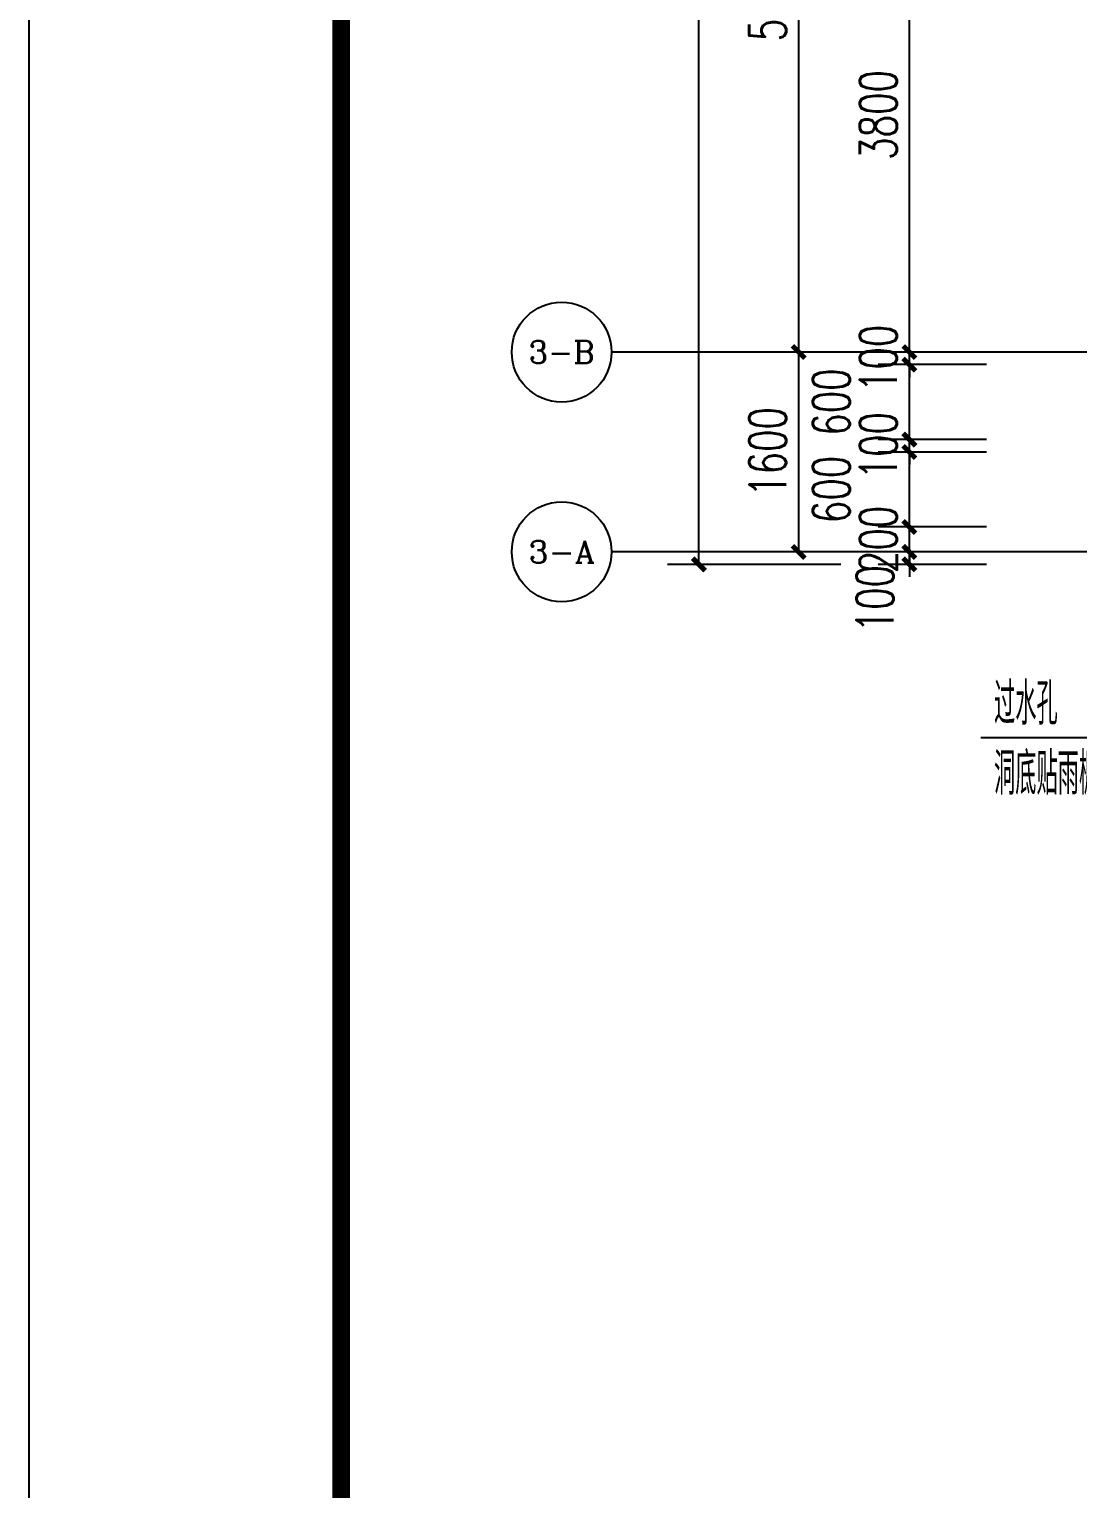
# Model space of a CAD drawing. Extents: x -59851 to 653804, y -249523 to 437614.
# Drawn here: x -53656 to -45252, y 128584 to 140275 of the extents above; entities that cross this region are included whole.
import ezdxf
from ezdxf.enums import TextEntityAlignment as Align

# ---------------------------------------------------------------- set-up
doc = ezdxf.new("R2010")
doc.units = 0
doc.header["$LTSCALE"] = 1000
doc.header["$MEASUREMENT"] = 0
for name, color, linetype in [('A-第三道尺寸线', 105, 'Continuous'), ('AXIS', 3, 'Continuous'), ('AXIS_TEXT', 7, 'Continuous'), ('DIM_LEAD', 3, 'Continuous'), ('LABEL_FIXBOX_PM', 7, 'Continuous'), ('LABEL_TXT_PM', 1, 'Continuous'), ('PUB_TEXT', 7, 'Continuous')]:
    doc.layers.add(name, color=color, linetype=linetype)
doc.styles.add('_TCH_AXIS', font='COMPLEX', dxfattribs={"bigfont": 'GBCBIG'})
doc.styles.add('_TCH_DIM', font='SIMPLEX.shx', dxfattribs={"width": 0.7, "bigfont": 'GBCBIG.shx'})
doc.styles.add('_TCH_DIM_T3', font='SIMPLEX.shx', dxfattribs={"width": 0.705882, "bigfont": 'GBCBIG.shx'})
doc.styles.add('COMPLEX', font='COMPLEX')
doc.styles.add('LABEL_TXT_PM', font='pm_njadri_romans1.shx', dxfattribs={"width": 0.7, "bigfont": 'pm_njadri_hztxt.shx'})
doc.dimstyles.new('_TCH_ARCH&&100', dxfattribs={"dimtxt": 297.5, "dimasz": 100, "dimexe": 250, "dimexo": 300, "dimgap": 100, "dimtad": 1, "dimdec": 0, "dimzin": 0, "dimdsep": 46, "dimtxsty": '_TCH_DIM_T3', "dimblk": 'ARCHTICK', "dimcen": 0.09, "dimclrt": 7, "dimazin": 2, "dimtfac": 1, "dimtdec": 0, "dimtix": 1, "dimtmove": 2, "dimatfit": 3, "dimfxl": 0, "dimtolj": 1, "dimtzin": 0, "dimarcsym": 0})

# ---------------------------------------------------------------- blocks, each defined once
blk = doc.blocks.new('PMSheet_A1_20150113_5-3892016032414355901')
at = {"layer": 'LABEL_FIXBOX_PM'}
blk.add_lwpolyline([(0, 594), (841, 594), (841, 0), (0, 0)], close=True, dxfattribs=at)
at = {"layer": 'LABEL_FIXBOX_PM', "const_width": 1.4}
blk.add_lwpolyline([(831, 584), (25, 584), (25, 10), (831, 10)], close=True, dxfattribs=at)
at = {"layer": 'LABEL_TXT_PM', "style": 'LABEL_TXT_PM'}
for tag, height, width, p in [('修改图应说明理由', 4.5, 0.7, (788.35, 468.8)), ('出图章签名', 4.5, 0.7, (759.46, 338.09)), ('建设单位_U01', 4.5, 0.7, (800.9, 212.14)), ('建设单位', 4.5, 0.7, (800.9, 210.2)), ('建设单位_D01', 4.5, 0.7, (800.9, 207.4)), ('项目名称_U01', 4.5, 0.7, (800.9, 200.42)), ('项目名称', 4.5, 0.7, (800.9, 198.19)), ('项目名称_D01', 4.5, 0.7, (800.9, 195.3)), ('设计编号', 4.5, 0.6, (780.76, 187.9)), ('分项号', 4.5, 0.6, (820.26, 188)), ('项目经理', 4.5, 0.7, (780.26, 172)), ('项目经理签名', 4.5, 0.7, (810.18, 172.26)), ('审定', 4.5, 0.7, (780.26, 163.9)), ('审定签名', 4.5, 0.7, (810.18, 164.16)), ('审核', 4.5, 0.7, (780.26, 156)), ('审核签名', 4.5, 0.7, (810.18, 156.26)), ('项目负责签名', 4.5, 0.7, (810.18, 148.26)), ('项目负责', 4.5, 0.7, (780.26, 148)), ('专业负责', 4.5, 0.7, (780.26, 140)), ('专业负责签名', 4.5, 0.7, (810.18, 140.26)), ('校对', 4.5, 0.7, (780.26, 131.9)), ('校对签名', 4.5, 0.7, (810.18, 132.16)), ('设计', 4.5, 0.7, (780.26, 124)), ('设计签名', 4.5, 0.7, (810.18, 124.26)), ('绘制', 4.5, 0.7, (780.26, 115.9)), ('绘制签名', 4.5, 0.7, (810.18, 116.16)), ('方案_01', 4.5, 0.7, (780.26, 95.9)), ('方案_01签名', 4.5, 0.7, (810.18, 96.16)), ('方案_02', 4.5, 0.7, (780.26, 87.9)), ('方案_02签名', 4.5, 0.7, (810.18, 88.16)), ('方案_03', 4.5, 0.7, (780.29, 79.9)), ('方案_03签名', 4.5, 0.7, (810.2, 80.16)), ('方案_04签名', 4.5, 0.7, (810.18, 72.16)), ('方案_04', 4.5, 0.7, (780.26, 71.9)), ('图名_U02', 4.5, 0.7, (790.5, 60.2)), ('图名_U01', 4.5, 0.7, (790.5, 54.2)), ('图名', 4.5, 0.7, (790.5, 47.96)), ('图名_D01', 4.5, 0.7, (790.5, 42.4)), ('图名_D02', 4.5, 0.7, (790.5, 37)), ('图号', 3.5, 0.7, (760.97, 20.95)), ('图档号', 3.5, 0.7, (781.1, 20.95)), ('日期', 3.5, 0.7, (801.07, 20.95)), ('版本号', 3.5, 0.7, (820.27, 20.95))]:
    blk.add_attdef(tag, text='', height=height, dxfattribs=dict(at, width=width)).set_placement(p, align=Align.CENTER)
blk = doc.blocks.new('_ArchTick')
at = {"color": 0, "linetype": 'ByBlock', "const_width": 0.4}
blk.add_lwpolyline([(-0.5, -0.5), (0.5, 0.5)], dxfattribs=at)
blk = doc.blocks.new('*D2671')
at = {"layer": 'A-第三道尺寸线', "color": 0, "lineweight": -2, "transparency": 16777216}
for p, q in [((-45984, 141488), (-46852, 141488)), ((-46602, 137688), (-46602, 141488)), ((-45984, 137688), (-46852, 137688))]:
    blk.add_line(p, q, dxfattribs=at)
at = {"layer": 'Defpoints', "color": 0, "transparency": 16777216}
for p in [(-46602, 141488), (-45684, 141488), (-45684, 137688)]:
    blk.add_point(p, dxfattribs=at)
at = {"layer": 'A-第三道尺寸线', "color": 0, "lineweight": -2, "transparency": 16777216, "xscale": 100, "yscale": 100, "zscale": 100}
for p, rotation in [((-46602, 141488), 90), ((-46602, 137688), 270)]:
    blk.add_blockref('_ArchTick', p, dxfattribs=dict(at, rotation=rotation))
at = {"layer": 'A-第三道尺寸线', "color": 7, "transparency": 16777216, "insert": (-46851, 139588), "char_height": 297.5, "attachment_point": 5, "rotation": 90, "style": '_TCH_DIM_T3'}
blk.add_mtext('\\A1;3800', dxfattribs=at)
blk = doc.blocks.new('*D2672')
at = {"layer": 'A-第三道尺寸线', "color": 0, "lineweight": -2, "transparency": 16777216}
for p, q in [((-46602, 137688), (-46602, 137788)), ((-45984, 137688), (-46852, 137688)), ((-46602, 137588), (-46602, 137688)), ((-45984, 137588), (-46852, 137588)), ((-46602, 137588), (-46602, 137488))]:
    blk.add_line(p, q, dxfattribs=at)
at = {"layer": 'Defpoints', "color": 0, "transparency": 16777216}
for p in [(-46602, 137688), (-45684, 137688), (-45684, 137588)]:
    blk.add_point(p, dxfattribs=at)
at = {"layer": 'A-第三道尺寸线', "color": 0, "lineweight": -2, "transparency": 16777216, "xscale": 100, "yscale": 100, "zscale": 100}
for p, rotation in [((-46602, 137688), 270), ((-46602, 137588), 90)]:
    blk.add_blockref('_ArchTick', p, dxfattribs=dict(at, rotation=rotation))
at = {"layer": 'A-第三道尺寸线', "color": 7, "transparency": 16777216, "insert": (-46851, 137638), "char_height": 297.5, "attachment_point": 5, "rotation": 90, "style": '_TCH_DIM_T3'}
blk.add_mtext('\\A1;100', dxfattribs=at)
blk = doc.blocks.new('*D2673')
at = {"layer": 'A-第三道尺寸线', "color": 0, "lineweight": -2, "transparency": 16777216}
for p, q in [((-45984, 137588), (-46852, 137588)), ((-46602, 136988), (-46602, 137588)), ((-45984, 136988), (-46852, 136988))]:
    blk.add_line(p, q, dxfattribs=at)
at = {"layer": 'Defpoints', "color": 0, "transparency": 16777216}
for p in [(-46602, 137588), (-45684, 137588), (-45684, 136988)]:
    blk.add_point(p, dxfattribs=at)
at = {"layer": 'A-第三道尺寸线', "color": 0, "lineweight": -2, "transparency": 16777216, "xscale": 100, "yscale": 100, "zscale": 100}
for p, rotation in [((-46602, 137588), 90), ((-46602, 136988), 270)]:
    blk.add_blockref('_ArchTick', p, dxfattribs=dict(at, rotation=rotation))
at = {"layer": 'A-第三道尺寸线', "color": 7, "transparency": 16777216, "insert": (-47227, 137288), "char_height": 297.5, "attachment_point": 5, "rotation": 90, "style": '_TCH_DIM_T3'}
blk.add_mtext('\\A1;600', dxfattribs=at)
blk = doc.blocks.new('*D2674')
at = {"layer": 'A-第三道尺寸线', "color": 0, "lineweight": -2, "transparency": 16777216}
for p, q in [((-46602, 136988), (-46602, 137088)), ((-45984, 136988), (-46852, 136988)), ((-46602, 136888), (-46602, 136988)), ((-45984, 136888), (-46852, 136888)), ((-46602, 136888), (-46602, 136788))]:
    blk.add_line(p, q, dxfattribs=at)
at = {"layer": 'Defpoints', "color": 0, "transparency": 16777216}
for p in [(-46602, 136988), (-45684, 136988), (-45684, 136888)]:
    blk.add_point(p, dxfattribs=at)
at = {"layer": 'A-第三道尺寸线', "color": 0, "lineweight": -2, "transparency": 16777216, "xscale": 100, "yscale": 100, "zscale": 100}
for p, rotation in [((-46602, 136988), 270), ((-46602, 136888), 90)]:
    blk.add_blockref('_ArchTick', p, dxfattribs=dict(at, rotation=rotation))
at = {"layer": 'A-第三道尺寸线', "color": 7, "transparency": 16777216, "insert": (-46851, 136938), "char_height": 297.5, "attachment_point": 5, "rotation": 90, "style": '_TCH_DIM_T3'}
blk.add_mtext('\\A1;100', dxfattribs=at)
blk = doc.blocks.new('*D2675')
at = {"layer": 'A-第三道尺寸线', "color": 0, "lineweight": -2, "transparency": 16777216}
for p, q in [((-45984, 136888), (-46852, 136888)), ((-46602, 136288), (-46602, 136888)), ((-45984, 136288), (-46852, 136288))]:
    blk.add_line(p, q, dxfattribs=at)
at = {"layer": 'Defpoints', "color": 0, "transparency": 16777216}
for p in [(-46602, 136888), (-45684, 136888), (-45684, 136288)]:
    blk.add_point(p, dxfattribs=at)
at = {"layer": 'A-第三道尺寸线', "color": 0, "lineweight": -2, "transparency": 16777216, "xscale": 100, "yscale": 100, "zscale": 100}
for p, rotation in [((-46602, 136888), 90), ((-46602, 136288), 270)]:
    blk.add_blockref('_ArchTick', p, dxfattribs=dict(at, rotation=rotation))
at = {"layer": 'A-第三道尺寸线', "color": 7, "transparency": 16777216, "insert": (-47227, 136588), "char_height": 297.5, "attachment_point": 5, "rotation": 90, "style": '_TCH_DIM_T3'}
blk.add_mtext('\\A1;600', dxfattribs=at)
blk = doc.blocks.new('*D2676')
at = {"layer": 'A-第三道尺寸线', "color": 0, "lineweight": -2, "transparency": 16777216}
for p, q in [((-46602, 136288), (-46602, 136388)), ((-45984, 136288), (-46852, 136288)), ((-46602, 136088), (-46602, 136288)), ((-45984, 136088), (-46852, 136088)), ((-46602, 136088), (-46602, 135988))]:
    blk.add_line(p, q, dxfattribs=at)
at = {"layer": 'Defpoints', "color": 0, "transparency": 16777216}
for p in [(-46602, 136288), (-45684, 136288), (-45684, 136088)]:
    blk.add_point(p, dxfattribs=at)
at = {"layer": 'A-第三道尺寸线', "color": 0, "lineweight": -2, "transparency": 16777216, "xscale": 100, "yscale": 100, "zscale": 100}
for p, rotation in [((-46602, 136288), 270), ((-46602, 136088), 90)]:
    blk.add_blockref('_ArchTick', p, dxfattribs=dict(at, rotation=rotation))
at = {"layer": 'A-第三道尺寸线', "color": 7, "transparency": 16777216, "insert": (-46851, 136188), "char_height": 297.5, "attachment_point": 5, "rotation": 90, "style": '_TCH_DIM_T3'}
blk.add_mtext('\\A1;200', dxfattribs=at)
blk = doc.blocks.new('*D2677')
at = {"layer": 'A-第三道尺寸线', "color": 0, "lineweight": -2, "transparency": 16777216}
for p, q in [((-45984, 136088), (-46852, 136088)), ((-46602, 136088), (-46602, 136188)), ((-46602, 135988), (-46602, 136088)), ((-45984, 135988), (-46852, 135988)), ((-46602, 135988), (-46602, 135888))]:
    blk.add_line(p, q, dxfattribs=at)
at = {"layer": 'Defpoints', "color": 0, "transparency": 16777216}
for p in [(-46602, 136088), (-45684, 136088), (-45684, 135988)]:
    blk.add_point(p, dxfattribs=at)
at = {"layer": 'A-第三道尺寸线', "color": 0, "lineweight": -2, "transparency": 16777216, "xscale": 100, "yscale": 100, "zscale": 100}
for p, rotation in [((-46602, 136088), 270), ((-46602, 135988), 90)]:
    blk.add_blockref('_ArchTick', p, dxfattribs=dict(at, rotation=rotation))
at = {"layer": 'A-第三道尺寸线', "color": 7, "transparency": 16777216, "insert": (-46877, 135713), "char_height": 297.5, "attachment_point": 5, "rotation": 90, "style": '_TCH_DIM_T3'}
blk.add_mtext('\\A1;100', dxfattribs=at)
blk = doc.blocks.new('*D2946')
at = {"layer": 'AXIS', "color": 0, "lineweight": -2, "transparency": 16777216}
for p, q in [((-46902, 137688), (-47739, 137688)), ((-47489, 136088), (-47489, 137688)), ((-46902, 136088), (-47739, 136088))]:
    blk.add_line(p, q, dxfattribs=at)
at = {"layer": 'Defpoints', "color": 0, "transparency": 16777216}
for p in [(-47489, 137688), (-46602, 137688), (-46602, 136088)]:
    blk.add_point(p, dxfattribs=at)
at = {"layer": 'AXIS', "color": 0, "lineweight": -2, "transparency": 16777216, "xscale": 100, "yscale": 100, "zscale": 100}
for p, rotation in [((-47489, 137688), 90), ((-47489, 136088), 270)]:
    blk.add_blockref('_ArchTick', p, dxfattribs=dict(at, rotation=rotation))
at = {"layer": 'AXIS', "color": 7, "transparency": 16777216, "insert": (-47737, 136888), "char_height": 297.5, "attachment_point": 5, "rotation": 90, "style": '_TCH_DIM_T3'}
blk.add_mtext('\\A1;1600', dxfattribs=at)
blk = doc.blocks.new('*D2947')
at = {"layer": 'AXIS', "color": 0, "lineweight": -2, "transparency": 16777216}
for p, q in [((-46902, 143388), (-47739, 143388)), ((-47489, 137688), (-47489, 143388)), ((-46902, 137688), (-47739, 137688))]:
    blk.add_line(p, q, dxfattribs=at)
at = {"layer": 'Defpoints', "color": 0, "transparency": 16777216}
for p in [(-47489, 143388), (-46602, 143388), (-46602, 137688)]:
    blk.add_point(p, dxfattribs=at)
at = {"layer": 'AXIS', "color": 0, "lineweight": -2, "transparency": 16777216, "xscale": 100, "yscale": 100, "zscale": 100}
for p, rotation in [((-47489, 143388), 90), ((-47489, 137688), 270)]:
    blk.add_blockref('_ArchTick', p, dxfattribs=dict(at, rotation=rotation))
at = {"layer": 'AXIS', "color": 7, "transparency": 16777216, "insert": (-47737, 140538), "char_height": 297.5, "attachment_point": 5, "rotation": 90, "style": '_TCH_DIM_T3'}
blk.add_mtext('\\A1;5700', dxfattribs=at)
blk = doc.blocks.new('*D2954')
at = {"layer": 'AXIS', "color": 0, "lineweight": -2, "transparency": 16777216}
for p, q in [((-47152, 158588), (-48539, 158588)), ((-48289, 135988), (-48289, 158588)), ((-47152, 135988), (-48539, 135988))]:
    blk.add_line(p, q, dxfattribs=at)
at = {"layer": 'Defpoints', "color": 0, "transparency": 16777216}
for p in [(-48289, 158588), (-46852, 158588), (-46852, 135988)]:
    blk.add_point(p, dxfattribs=at)
at = {"layer": 'AXIS', "color": 0, "lineweight": -2, "transparency": 16777216, "xscale": 100, "yscale": 100, "zscale": 100}
for p, rotation in [((-48289, 158588), 90), ((-48289, 135988), 270)]:
    blk.add_blockref('_ArchTick', p, dxfattribs=dict(at, rotation=rotation))
at = {"layer": 'AXIS', "color": 7, "transparency": 16777216, "insert": (-48537, 147288), "char_height": 297.5, "attachment_point": 5, "rotation": 90, "style": '_TCH_DIM_T3'}
blk.add_mtext('\\A1;22600', dxfattribs=at)
blk = doc.blocks.new('*D2969')
at = {"layer": 'AXIS', "color": 0, "lineweight": -2, "transparency": 16777216}
for p, q in [((-46902, 137688), (-47739, 137688)), ((-47489, 136088), (-47489, 137688)), ((-46902, 136088), (-47739, 136088))]:
    blk.add_line(p, q, dxfattribs=at)
at = {"layer": 'Defpoints', "color": 0, "transparency": 16777216}
for p in [(-47489, 137688), (-46602, 137688), (-46602, 136088)]:
    blk.add_point(p, dxfattribs=at)
at = {"layer": 'AXIS', "color": 0, "lineweight": -2, "transparency": 16777216, "xscale": 100, "yscale": 100, "zscale": 100}
for p, rotation in [((-47489, 137688), 90), ((-47489, 136088), 270)]:
    blk.add_blockref('_ArchTick', p, dxfattribs=dict(at, rotation=rotation))
at = {"layer": 'AXIS', "color": 7, "transparency": 16777216, "insert": (-47737, 136888), "char_height": 297.5, "attachment_point": 5, "rotation": 90, "style": '_TCH_DIM_T3'}
blk.add_mtext('\\A1;1600', dxfattribs=at)
blk = doc.blocks.new('*D2970')
at = {"layer": 'AXIS', "color": 0, "lineweight": -2, "transparency": 16777216}
for p, q in [((-46902, 143388), (-47739, 143388)), ((-47489, 137688), (-47489, 143388)), ((-46902, 137688), (-47739, 137688))]:
    blk.add_line(p, q, dxfattribs=at)
at = {"layer": 'Defpoints', "color": 0, "transparency": 16777216}
for p in [(-47489, 143388), (-46602, 143388), (-46602, 137688)]:
    blk.add_point(p, dxfattribs=at)
at = {"layer": 'AXIS', "color": 0, "lineweight": -2, "transparency": 16777216, "xscale": 100, "yscale": 100, "zscale": 100}
for p, rotation in [((-47489, 143388), 90), ((-47489, 137688), 270)]:
    blk.add_blockref('_ArchTick', p, dxfattribs=dict(at, rotation=rotation))
at = {"layer": 'AXIS', "color": 7, "transparency": 16777216, "insert": (-47737, 140538), "char_height": 297.5, "attachment_point": 5, "rotation": 90, "style": '_TCH_DIM_T3'}
blk.add_mtext('\\A1;5700', dxfattribs=at)
blk = doc.blocks.new('*D2977')
at = {"layer": 'AXIS', "color": 0, "lineweight": -2, "transparency": 16777216}
for p, q in [((-47152, 158588), (-48539, 158588)), ((-48289, 135988), (-48289, 158588)), ((-47152, 135988), (-48539, 135988))]:
    blk.add_line(p, q, dxfattribs=at)
at = {"layer": 'Defpoints', "color": 0, "transparency": 16777216}
for p in [(-48289, 158588), (-46852, 158588), (-46852, 135988)]:
    blk.add_point(p, dxfattribs=at)
at = {"layer": 'AXIS', "color": 0, "lineweight": -2, "transparency": 16777216, "xscale": 100, "yscale": 100, "zscale": 100}
for p, rotation in [((-48289, 158588), 90), ((-48289, 135988), 270)]:
    blk.add_blockref('_ArchTick', p, dxfattribs=dict(at, rotation=rotation))
at = {"layer": 'AXIS', "color": 7, "transparency": 16777216, "insert": (-48537, 147288), "char_height": 297.5, "attachment_point": 5, "rotation": 90, "style": '_TCH_DIM_T3'}
blk.add_mtext('\\A1;22600', dxfattribs=at)
blk = doc.blocks.new('_AXISO')
blk.add_circle((0, 0), 0.5)
at = {"layer": 'AXIS_TEXT', "style": 'COMPLEX', "width": 1.041667}
blk.add_attdef('A', text='', height=0.56, dxfattribs=at).set_placement((-0.25, -0.28), (0.25, -0.28), align=Align.FIT)

msp = doc.modelspace()

# ---------------------------------------------------------------- linework, layer by layer
at = {"layer": 'AXIS'}
for p, q in [((-44988.6, 137688.3), (-48988.6, 137688.3)), ((-44988.6, 136088.3), (-48988.6, 136088.3))]:
    msp.add_line(p, q, dxfattribs=at)
at = {"layer": 'DIM_LEAD'}
msp.add_line((-44214.5, 134598.4), (-46028.6, 134598.4), dxfattribs=at)

# ---------------------------------------------------------------- block references
at = {"xscale": 100, "yscale": 100, "zscale": 100}
msp.add_blockref('PMSheet_A1_20150113_5-3892016032414355901', (-53656.1, 116892.6), dxfattribs=at)
at = {"layer": 'AXIS'}
ref = msp.add_blockref('_AXISO', (-49388.6, 137688.3), dxfattribs=dict(at, xscale=800, yscale=800, zscale=800))
ref.add_attrib('A', '3-B', dxfattribs={"layer": 'AXIS_TEXT', "height": 179.65, "style": '_TCH_AXIS'}).set_placement((-49653.8, 137598.5), (-49123.4, 137598.5), align=Align.FIT)
ref = msp.add_blockref('_AXISO', (-49388.6, 136088.3), dxfattribs=dict(at, xscale=800, yscale=800, zscale=800))
ref.add_attrib('A', '3-A', dxfattribs={"layer": 'AXIS_TEXT', "height": 177.09, "style": '_TCH_AXIS'}).set_placement((-49654.2, 135999.8), (-49122.9, 135999.8), align=Align.FIT)

# ---------------------------------------------------------------- texts
at = {"layer": 'PUB_TEXT', "style": '_TCH_DIM', "width": 0.7}
for s, p in [('过水孔', (-45923.6, 134703.4)), ('洞底贴雨棚完成面', (-45923.6, 134143.4))]:
    msp.add_text(s, height=337.59, dxfattribs=at).set_placement(p)

# ---------------------------------------------------------------- dimensions: what is measured, and where the dimension line sits
at = {"layer": 'A-第三道尺寸线'}
for p1, p2, picture, middle in [((-45684.3, 137688.3), (-45684.3, 141488.3), '*D2671', (-46851, 139588.3)), ((-45684.3, 137588.3), (-45684.3, 137688.3), '*D2672', (-46851, 137638.3)), ((-45684.3, 136888.3), (-45684.3, 136988.3), '*D2674', (-46851, 136938.3)), ((-45684.3, 136088.3), (-45684.3, 136288.3), '*D2676', (-46851, 136188.3))]:
    dim = msp.add_aligned_dim(p1=p1, p2=p2, distance=917.9, dimstyle='_TCH_ARCH&&100', dxfattribs=at)
    dim.commit()
    dim.dimension.update_dxf_attribs({"geometry": picture, "text_midpoint": middle})
for base, p1, p2, picture, middle in [((-46602.2, 137588.3), (-45684.3, 136988.3), (-45684.3, 137588.3), '*D2673', (-47227.2, 137288.3)), ((-46602.2, 136888.3), (-45684.3, 136288.3), (-45684.3, 136888.3), '*D2675', (-47227.2, 136588.3)), ((-46602.2, 136088.3), (-45684.3, 135988.3), (-45684.3, 136088.3), '*D2677', (-46877.2, 135713.3))]:
    dim = msp.add_linear_dim(base=base, p1=p1, p2=p2, angle=90, dimstyle='_TCH_ARCH&&100', dxfattribs=at)
    dim.commit()
    dim.dimension.update_dxf_attribs({"geometry": picture, "text_midpoint": middle, "dimtype": 161})
at = {"layer": 'AXIS'}
for p1, p2, distance, picture, middle in [((-46852.2, 135988.3), (-46852.2, 158588.3), 1436.3, '*D2954', (-48537.3, 147288.3)), ((-46852.2, 135988.3), (-46852.2, 158588.3), 1436.3, '*D2977', (-48537.3, 147288.3)), ((-46602.2, 137688.3), (-46602.2, 143388.3), 886.3, '*D2947', (-47737.3, 140538.3)), ((-46602.2, 137688.3), (-46602.2, 143388.3), 886.3, '*D2970', (-47737.3, 140538.3)), ((-46602.2, 136088.3), (-46602.2, 137688.3), 886.3, '*D2946', (-47737.3, 136888.3)), ((-46602.2, 136088.3), (-46602.2, 137688.3), 886.3, '*D2969', (-47737.3, 136888.3))]:
    dim = msp.add_aligned_dim(p1=p1, p2=p2, distance=distance, dimstyle='_TCH_ARCH&&100', dxfattribs=at)
    dim.commit()
    dim.dimension.update_dxf_attribs({"geometry": picture, "text_midpoint": middle})

doc.saveas('drawing.dxf')
